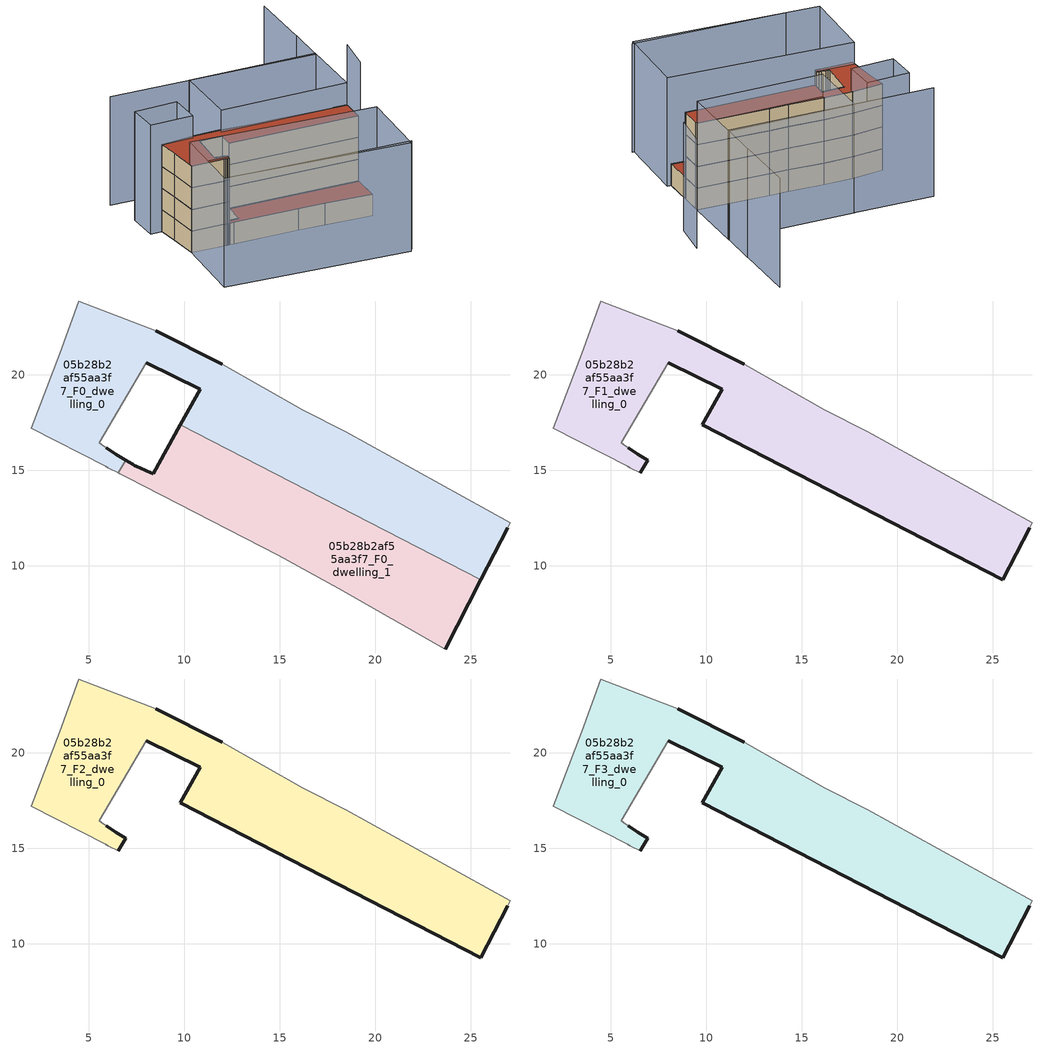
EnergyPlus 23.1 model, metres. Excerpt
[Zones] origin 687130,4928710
05b28b2af55aa3f7_F0_dwelling_0
 floor ground (EU_floor_Construction): 25.53,9.26 26.94,11.99 27.07,12.25 18.46,17.01 16.22,18.13 11.98,20.55 8.5,22.3 4.47,23.86 3.48,21.11 1.98,17.21 5.89,15.2 6,15.14 6.27,15 6.33,14.97 6.53,14.87 6.92,15.53 6.67,15.68 6.41,15.84 5.91,16.18 5.67,16.34 5.67,16.35 5.54,16.44 8.02,20.64 10.85,19.25 9.8,17.38 z0
 wall outside (EU_wall_Construction): 5.91,16.18 6.41,15.84 6.67,15.68 6.92,15.53 / 8.5,22.3 11.98,20.55 / 26.94,11.99 25.53,9.26 / 9.8,17.38 10.85,19.25 8.02,20.64 z0:3
 wall adiabatic (EU_wall_Construction): 8.02,20.64 5.54,16.44 5.67,16.35 5.67,16.34 5.91,16.18 / 6.53,14.87 6.33,14.97 6.27,15 6,15.14 5.89,15.2 1.98,17.21 3.48,21.11 4.47,23.86 8.5,22.3 / 11.98,20.55 16.22,18.13 18.46,17.01 27.07,12.25 26.94,11.99 z0:3
 wall to 05b28b2af55aa3f7_F0_dwelling_1 (EU_wall_Construction): 6.92,15.53 6.53,14.87 / 25.53,9.26 9.8,17.38 z0:3
05b28b2af55aa3f7_F0_dwelling_1
 floor ground (EU_floor_Construction): 23.65,5.64 25.53,9.26 9.8,17.38 8.38,14.81 8.24,14.88 8.02,14.97 7.96,15 7.48,15.22 7.42,15.25 7.29,15.31 6.92,15.53 6.53,14.87 6.63,14.82 7.05,14.6 14.91,10.54 18.06,8.82 z0
 wall outside (EU_wall_Construction): 6.92,15.53 7.29,15.31 7.42,15.25 7.48,15.22 7.96,15 8.02,14.97 8.24,14.88 8.38,14.81 9.8,17.38 / 25.53,9.26 23.65,5.64 z0:3
 wall adiabatic (EU_wall_Construction): 23.65,5.64 18.06,8.82 14.91,10.54 7.05,14.6 6.63,14.82 6.53,14.87 z0:3
 roof outside (EU_roof_Construction): 25.53,9.26 23.65,5.64 18.06,8.82 14.91,10.54 7.05,14.6 6.63,14.82 6.53,14.87 6.92,15.53 7.29,15.31 7.42,15.25 7.48,15.22 7.96,15 8.02,14.97 8.24,14.88 8.38,14.81 9.8,17.38 z3
05b28b2af55aa3f7_F1_dwelling_0
 floor to 05b28b2af55aa3f7_F0_dwelling_0 (EU_floor_Construction): 25.53,9.26 26.94,11.99 27.07,12.25 18.46,17.01 16.22,18.13 11.98,20.55 8.5,22.3 4.47,23.86 3.48,21.11 1.98,17.21 5.88,15.2 6,15.14 6.27,15 6.33,14.97 6.53,14.87 6.92,15.53 6.67,15.68 6.41,15.84 5.91,16.18 5.67,16.34 5.67,16.35 5.54,16.44 8.02,20.64 10.85,19.25 9.8,17.38 z3
 wall outside (EU_wall_Construction): 5.91,16.18 6.41,15.84 6.67,15.68 6.92,15.53 6.53,14.87 / 8.5,22.3 11.98,20.55 / 26.94,11.99 25.53,9.26 9.8,17.38 10.85,19.25 8.02,20.64 z3:6
 wall adiabatic (EU_wall_Construction): 8.02,20.64 5.54,16.44 5.67,16.35 5.67,16.34 5.91,16.18 / 6.53,14.87 6.33,14.97 6.27,15 6,15.14 5.89,15.2 1.98,17.21 3.48,21.11 4.47,23.86 8.5,22.3 / 11.98,20.55 16.22,18.13 18.46,17.01 27.07,12.25 26.94,11.99 z3:6
05b28b2af55aa3f7_F2_dwelling_0
 floor to 05b28b2af55aa3f7_F1_dwelling_0 (EU_floor_Construction): 25.53,9.26 26.94,11.99 27.07,12.25 18.46,17.01 16.22,18.13 11.98,20.55 8.5,22.3 4.47,23.86 3.48,21.11 1.98,17.21 5.88,15.2 6,15.14 6.27,15 6.33,14.97 6.53,14.87 6.92,15.53 6.67,15.68 6.41,15.84 5.91,16.18 5.67,16.34 5.67,16.35 5.54,16.44 8.02,20.64 10.85,19.25 9.8,17.38 z6
 wall outside (EU_wall_Construction): 5.91,16.18 6.41,15.84 6.67,15.68 6.92,15.53 6.53,14.87 / 8.5,22.3 11.98,20.55 / 26.94,11.99 25.53,9.26 9.8,17.38 10.85,19.25 8.02,20.64 z6:9
 wall adiabatic (EU_wall_Construction): 8.02,20.64 5.54,16.44 5.67,16.35 5.67,16.34 5.91,16.18 / 6.53,14.87 6.33,14.97 6.27,15 6,15.14 5.89,15.2 1.98,17.21 3.48,21.11 4.47,23.86 8.5,22.3 / 11.98,20.55 16.22,18.13 18.46,17.01 27.07,12.25 26.94,11.99 z6:9
05b28b2af55aa3f7_F3_dwelling_0
 floor to 05b28b2af55aa3f7_F2_dwelling_0 (EU_floor_Construction): 25.53,9.26 26.94,11.99 27.07,12.25 18.46,17.01 16.22,18.13 11.98,20.55 8.5,22.3 4.47,23.86 3.48,21.11 1.98,17.21 5.88,15.2 6,15.14 6.27,15 6.33,14.97 6.53,14.87 6.92,15.53 6.67,15.68 6.41,15.84 5.91,16.18 5.67,16.34 5.67,16.35 5.54,16.44 8.02,20.64 10.85,19.25 9.8,17.38 z9
 wall outside (EU_wall_Construction): 5.91,16.18 6.41,15.84 6.67,15.68 6.92,15.53 6.53,14.87 / 8.5,22.3 11.98,20.55 / 26.94,11.99 25.53,9.26 9.8,17.38 10.85,19.25 8.02,20.64 z9:12
 wall adiabatic (EU_wall_Construction): 8.02,20.64 5.54,16.44 5.67,16.35 5.67,16.34 5.91,16.18 / 6.53,14.87 6.33,14.97 6.27,15 6,15.14 5.89,15.2 1.98,17.21 3.48,21.11 4.47,23.86 8.5,22.3 / 11.98,20.55 16.22,18.13 18.46,17.01 27.07,12.25 26.94,11.99 z9:12
 roof outside (EU_roof_Construction): 18.46,17.01 27.07,12.25 26.94,11.99 25.53,9.26 9.8,17.38 10.85,19.25 8.02,20.64 5.54,16.44 5.67,16.35 5.67,16.34 5.91,16.18 6.41,15.84 6.67,15.68 6.92,15.53 6.53,14.87 6.33,14.97 6.27,15 6,15.14 5.89,15.2 1.98,17.21 3.48,21.11 4.47,23.86 8.5,22.3 11.98,20.55 16.22,18.13 z12
shading: 32.65,14.45 35.51,18.63 / 0.95,6.14 19.32,-3.75 / 33.73,25.11 31.1,20.15 / 31.1,20.15 6.35,33.27 / 37.77,33.25 33.63,25.11 / 15.9,28.21 31.23,20.38 / 31.23,20.38 27.07,12.25 / 27.07,12.25 11.74,20.08 / 11.74,20.08 15.9,28.21 / 2.31,17.78 24.13,5.37 / 24.13,5.37 18.76,-4.06 / 18.76,-4.06 -3.05,8.36 / -3.05,8.36 2.31,17.78 / 4.9,28.32 10.19,25.83 / 10.19,25.83 8.36,21.93 / 8.36,21.93 3.07,24.42 / 3.07,24.42 4.9,28.32 z0:15
[Building]
EU S2 Campaign: North Axis=0; Terrain=City; Solar Distribution=FullExterior
[Site:Location]
Bologna: Latitude=44.5; Longitude=11.25; Time Zone=1; Elevation=37
[SizingPeriod:WeatherFileDays]
AnnualSizingPeriod: Begin Month=1; Begin Day of Month=1; End Month=12; End Day of Month=31; Day of Week for Start Day=Monday; Use Weather File Daylight Saving Period=No; Use Weather File Rain and Snow Indicators=No
[MATERIAL]
EU_InternalMass_Material: Roughness=MediumRough; Thickness=0.1; Conductivity=1; Density=1800; Specific Heat=900; Thermal Absorptance=0.9; Solar Absorptance=0.7; Visible Absorptance=0.7
[MATERIAL:NOMASS] Roughness=MediumRough; Thermal Absorptance=0.9; Solar Absorptance=0.7; Visible Absorptance=0.7
Name | Thermal Resistance
EU_wall_NoMass | 0.937881
EU_roof_NoMass | 0.548572
EU_floor_NoMass | 0.71348
[CONSTRUCTION]
EU_wall_Construction: EU_wall_NoMass
EU_roof_Construction: EU_roof_NoMass
EU_floor_Construction: EU_floor_NoMass
EU_InternalMass_Construction: EU_InternalMass_Material
[ZONE] Type=1; Multiplier=1; Ceiling Height=autocalculate; Floor Area=autocalculate; Part of Total Floor Area=Yes
Name | Volume
05b28b2af55aa3f7_F0_dwelling_0 | 299.595
05b28b2af55aa3f7_F1_dwelling_0; 05b28b2af55aa3f7_F2_dwelling_0; 05b28b2af55aa3f7_F3_dwelling_0 | 299.594
05b28b2af55aa3f7_F0_dwelling_1 | 206.857
[INTERNALMASS] Construction=EU_InternalMass_Construction
Name | Zone or ZoneList | Surface Area
05b28b2af55aa3f7_F0_dwelling_0_EU_InternalMass | 05b28b2af55aa3f7_F0_dwelling_0 | 99.8641
05b28b2af55aa3f7_F0_dwelling_1_EU_InternalMass | 05b28b2af55aa3f7_F0_dwelling_1 | 68.9556
05b28b2af55aa3f7_F1_dwelling_0_EU_InternalMass | 05b28b2af55aa3f7_F1_dwelling_0 | 168.786
05b28b2af55aa3f7_F2_dwelling_0_EU_InternalMass | 05b28b2af55aa3f7_F2_dwelling_0 | 168.786
05b28b2af55aa3f7_F3_dwelling_0_EU_InternalMass | 05b28b2af55aa3f7_F3_dwelling_0 | 168.786
[OTHEREQUIPMENT] Fuel Type=Electricity; Design Level Calculation Method=Watts/Area; Power per Zone Floor Area=1; Fraction Latent=0; Fraction Radiant=0; Fraction Lost=0; Carbon Dioxide Generation Rate=0; EndUse Subcategory=EU_Step8_InternalGains
Name | Zone or ZoneList or Space or SpaceList | Schedule
EU_Step8_InternalGain_05b28b2af55aa3f7_F0_dwelling_0_f000 | 05b28b2af55aa3f7_F0_dwelling_0 | EU_Step8_GainSchedule_05b28b2af55aa3f7_F0_dwelling_0_f000
EU_Step8_InternalGain_05b28b2af55aa3f7_F0_dwelling_1_f000 | 05b28b2af55aa3f7_F0_dwelling_1 | EU_Step8_GainSchedule_05b28b2af55aa3f7_F0_dwelling_1_f000
EU_Step8_InternalGain_05b28b2af55aa3f7_F1_dwelling_0_f000 | 05b28b2af55aa3f7_F1_dwelling_0 | EU_Step8_GainSchedule_05b28b2af55aa3f7_F1_dwelling_0_f000
EU_Step8_InternalGain_05b28b2af55aa3f7_F2_dwelling_0_f000 | 05b28b2af55aa3f7_F2_dwelling_0 | EU_Step8_GainSchedule_05b28b2af55aa3f7_F2_dwelling_0_f000
EU_Step8_InternalGain_05b28b2af55aa3f7_F3_dwelling_0_f000 | 05b28b2af55aa3f7_F3_dwelling_0 | EU_Step8_GainSchedule_05b28b2af55aa3f7_F3_dwelling_0_f000
[ZONEVENTILATION:DESIGNFLOWRATE] Schedule=EU_AlwaysOn; Design Flow Rate Calculation Method=AirChanges/Hour; Air Changes per Hour=0.687892; Ventilation Type=Natural; Fan Pressure Rise=0; Fan Total Efficiency=1; Constant Term Coefficient=1; Temperature Term Coefficient=0; Velocity Term Coefficient=0; Velocity Squared Term Coefficient=0; Minimum Indoor Temperature=-100; Maximum Indoor Temperature=100; Delta Temperature=-100; Minimum Outdoor Temperature=-100; Maximum Outdoor Temperature=100; Maximum Wind Speed=40
Name | Zone or ZoneList or Space or SpaceList
EU_ConstantAir_05b28b2af55aa3f7_F0_dwelling_0 | 05b28b2af55aa3f7_F0_dwelling_0
EU_ConstantAir_05b28b2af55aa3f7_F0_dwelling_1 | 05b28b2af55aa3f7_F0_dwelling_1
EU_ConstantAir_05b28b2af55aa3f7_F1_dwelling_0 | 05b28b2af55aa3f7_F1_dwelling_0
EU_ConstantAir_05b28b2af55aa3f7_F2_dwelling_0 | 05b28b2af55aa3f7_F2_dwelling_0
EU_ConstantAir_05b28b2af55aa3f7_F3_dwelling_0 | 05b28b2af55aa3f7_F3_dwelling_0
[SIZING:ZONE] Zone Cooling Design Supply Air Temperature Input Method=SupplyAirTemperature; Zone Cooling Design Supply Air Temperature=13; Zone Heating Design Supply Air Temperature Input Method=SupplyAirTemperature; Zone Heating Design Supply Air Temperature=50; Zone Cooling Design Supply Air Humidity Ratio=0.008; Zone Heating Design Supply Air Humidity Ratio=0.008; Cooling Design Air Flow Method=DesignDay; Cooling Design Air Flow Rate=0; Cooling Minimum Air Flow per Zone Floor Area=0.000762; Cooling Minimum Air Flow=0; Cooling Minimum Air Flow Fraction=0.2; Heating Design Air Flow Method=DesignDay; Heating Design Air Flow Rate=0; Heating Maximum Air Flow per Zone Floor Area=0.002032; Heating Maximum Air Flow=0.141576; Heating Maximum Air Flow Fraction=0.3; Account for Dedicated Outdoor Air System=No; Dedicated Outdoor Air System Control Strategy=NeutralSupplyAir; Dedicated Outdoor Air Low Setpoint Temperature for Design=autosize; Dedicated Outdoor Air High Setpoint Temperature for Design=autosize; Zone Load Sizing Method=Sensible Load Only No Latent Load; Zone Latent Cooling Design Supply Air Humidity Ratio Input Method=HumidityRatioDifference; Zone Cooling Design Supply Air Humidity Ratio Difference=0.005; Zone Latent Heating Design Supply Air Humidity Ratio Input Method=HumidityRatioDifference; Zone Humidification Design Supply Air Humidity Ratio Difference=0.005
05b28b2af55aa3f7_F0_dwelling_0; 05b28b2af55aa3f7_F0_dwelling_1; 05b28b2af55aa3f7_F1_dwelling_0; 05b28b2af55aa3f7_F2_dwelling_0; 05b28b2af55aa3f7_F3_dwelling_0
[ThermostatSetpoint:DualSetpoint] Heating Setpoint Temperature Schedule=HVACTemplate-Always 20; Cooling Setpoint Temperature Schedule=HVACTemplate-Always 50
EU_HeatOnly_05b28b2af55aa3f7_F0_dwelling_0 Dual SP Control; EU_HeatOnly_05b28b2af55aa3f7_F0_dwelling_1 Dual SP Control; EU_HeatOnly_05b28b2af55aa3f7_F1_dwelling_0 Dual SP Control; EU_HeatOnly_05b28b2af55aa3f7_F2_dwelling_0 Dual SP Control; EU_HeatOnly_05b28b2af55aa3f7_F3_dwelling_0 Dual SP Control
[ZoneControl:Thermostat] Control Type Schedule=HVACTemplate-Always 4
Name | Zone or ZoneList | Control
05b28b2af55aa3f7_F0_dwelling_0 Thermostat | 05b28b2af55aa3f7_F0_dwelling_0 | EU_HeatOnly_05b28b2af55aa3f7_F0_dwelling_0 Dual SP Control
05b28b2af55aa3f7_F0_dwelling_1 Thermostat | 05b28b2af55aa3f7_F0_dwelling_1 | EU_HeatOnly_05b28b2af55aa3f7_F0_dwelling_1 Dual SP Control
05b28b2af55aa3f7_F1_dwelling_0 Thermostat | 05b28b2af55aa3f7_F1_dwelling_0 | EU_HeatOnly_05b28b2af55aa3f7_F1_dwelling_0 Dual SP Control
05b28b2af55aa3f7_F2_dwelling_0 Thermostat | 05b28b2af55aa3f7_F2_dwelling_0 | EU_HeatOnly_05b28b2af55aa3f7_F2_dwelling_0 Dual SP Control
05b28b2af55aa3f7_F3_dwelling_0 Thermostat | 05b28b2af55aa3f7_F3_dwelling_0 | EU_HeatOnly_05b28b2af55aa3f7_F3_dwelling_0 Dual SP Control
[Zone equipment]
05b28b2af55aa3f7_F0_dwelling_0: 05b28b2af55aa3f7_F0_dwelling_0 Ideal Loads Air System
05b28b2af55aa3f7_F0_dwelling_1: 05b28b2af55aa3f7_F0_dwelling_1 Ideal Loads Air System
05b28b2af55aa3f7_F1_dwelling_0: 05b28b2af55aa3f7_F1_dwelling_0 Ideal Loads Air System
05b28b2af55aa3f7_F2_dwelling_0: 05b28b2af55aa3f7_F2_dwelling_0 Ideal Loads Air System
05b28b2af55aa3f7_F3_dwelling_0: 05b28b2af55aa3f7_F3_dwelling_0 Ideal Loads Air System
[ZoneHVAC:IdealLoadsAirSystem] Availability Schedule=EU_AlwaysOn; Maximum Heating Supply Air Temperature [C]=50; Minimum Cooling Supply Air Temperature [C]=13; Maximum Heating Supply Air Humidity Ratio [kg-H20/kg-air]=0.0156; Minimum Cooling Supply Air Humidity Ratio [kg-H20/kg-air]=0.0077; Heating Limit=NoLimit; Cooling Limit=NoLimit; Heating Availability Schedule=EU_AlwaysOn; Cooling Availability Schedule=EU_CoolingOff; Dehumidification Control Type=ConstantSensibleHeatRatio; Cooling Sensible Heat Ratio=0.7; Humidification Control Type=None; Demand Controlled Ventilation Type=None; Outdoor Air Economizer Type=NoEconomizer; Heat Recovery Type=None; Sensible Heat Recovery Effectiveness=0.7; Latent Heat Recovery Effectiveness=0.65
05b28b2af55aa3f7_F0_dwelling_0 Ideal Loads Air System; 05b28b2af55aa3f7_F0_dwelling_1 Ideal Loads Air System; 05b28b2af55aa3f7_F1_dwelling_0 Ideal Loads Air System; 05b28b2af55aa3f7_F2_dwelling_0 Ideal Loads Air System; 05b28b2af55aa3f7_F3_dwelling_0 Ideal Loads Air System
[SCHEDULE:CONSTANT]
Name | Hourly Value
EU_AlwaysOn | 1
EU_CoolingOff | 0
[SCHEDULE:FILE] Column Number=1; Rows to Skip at Top=0; Number of Hours of Data=8760; Column Separator=Comma; Interpolate to Timestep=No; Minutes per Item=60; Adjust Schedule for Daylight Savings=Yes
Name | File
EU_Step8_GainSchedule_05b28b2af55aa3f7_F0_dwelling_0_f000 | ../../schedules/05b28b2af55aa3f7/05b28b2af55aa3f7_F0_dwelling_0_f000_gain.csv
EU_Step8_GainSchedule_05b28b2af55aa3f7_F0_dwelling_1_f000 | ../../schedules/05b28b2af55aa3f7/05b28b2af55aa3f7_F0_dwelling_1_f000_gain.csv
EU_Step8_GainSchedule_05b28b2af55aa3f7_F1_dwelling_0_f000 | ../../schedules/05b28b2af55aa3f7/05b28b2af55aa3f7_F1_dwelling_0_f000_gain.csv
EU_Step8_GainSchedule_05b28b2af55aa3f7_F2_dwelling_0_f000 | ../../schedules/05b28b2af55aa3f7/05b28b2af55aa3f7_F2_dwelling_0_f000_gain.csv
EU_Step8_GainSchedule_05b28b2af55aa3f7_F3_dwelling_0_f000 | ../../schedules/05b28b2af55aa3f7/05b28b2af55aa3f7_F3_dwelling_0_f000_gain.csv
[Schedule:Compact]
HVACTemplate-Always 20: Through: 12/31, For: AllDays, Until: 24:00, 20
HVACTemplate-Always 50: Through: 12/31, For: AllDays, Until: 24:00, 50
HVACTemplate-Always 4: Through: 12/31, For: AllDays, Until: 24:00, 4
